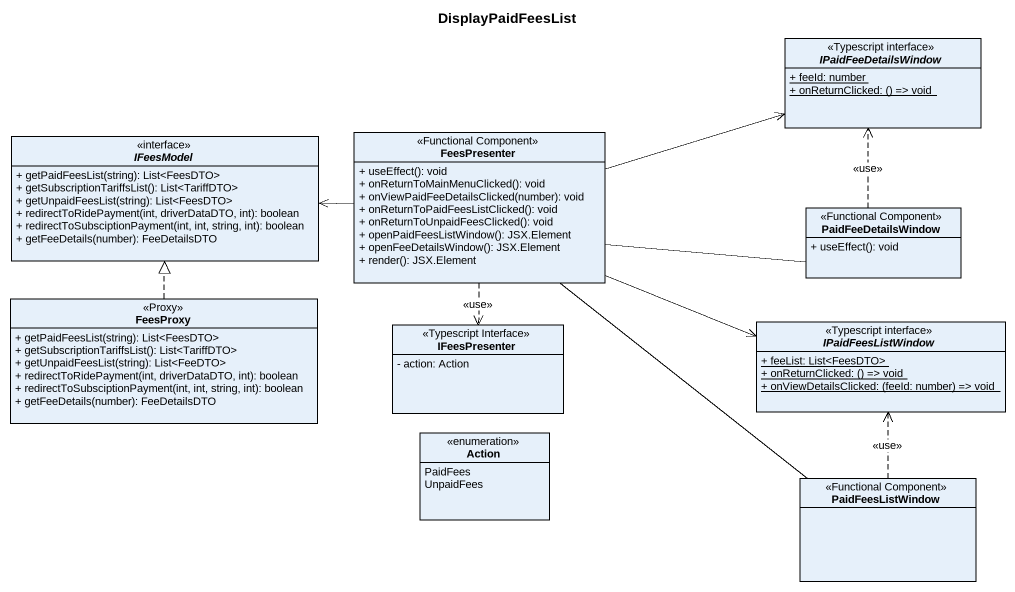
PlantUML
@startuml
title DisplayPaidFeesList
hide circle
hide empty members
skinparam classAttributeIconSize 0
interface IPaidFeeDetailsWindow <<Typescript interface>> {
  {static} + feeId: number
  {static} {field} + onReturnClicked: () => void
}
interface IFeesModel {
  + getPaidFeesList(string): List<FeesDTO>
  + getSubscriptionTariffsList(): List<TariffDTO>
  + getUnpaidFeesList(string): List<FeesDTO>
  + redirectToRidePayment(int, driverDataDTO, int): boolean
  + redirectToSubsciptionPayment(int, int, string, int): boolean
  + getFeeDetails(number): FeeDetailsDTO
}
class FeesPresenter <<Functional Component>> {
  + useEffect(): void
  + onReturnToMainMenuClicked(): void
  + onViewPaidFeeDetailsClicked(number): void
  + onReturnToPaidFeesListClicked(): void
  + onReturnToUnpaidFeesClicked(): void
  + openPaidFeesListWindow(): JSX.Element
  + openFeeDetailsWindow(): JSX.Element
  + render(): JSX.Element
}
class PaidFeeDetailsWindow <<Functional Component>> {
  + useEffect(): void
}
class FeesProxy <<Proxy>> {
  + getPaidFeesList(string): List<FeesDTO>
  + getSubscriptionTariffsList(): List<TariffDTO>
  + getUnpaidFeesList(string): List<FeeDTO>
  + redirectToRidePayment(int, driverDataDTO, int): boolean
  + redirectToSubsciptionPayment(int, int, string, int): boolean
  + getFeeDetails(number): FeeDetailsDTO
}
class IFeesPresenter <<Typescript Interface>> {
  - action: Action
}
interface IPaidFeesListWindow <<Typescript interface>> {
  {static} + feeList: List<FeesDTO>
  {static} {field} + onReturnClicked: () => void
  {static} {field} + onViewDetailsClicked: (feeId: number) => void
}
enum "Action" as Action_ {
  PaidFees
  UnpaidFees
}
class PaidFeesListWindow <<Functional Component>>
FeesPresenter -right-> IPaidFeeDetailsWindow
FeesPresenter -left-> IFeesModel
FeesPresenter -right- PaidFeeDetailsWindow
FeesPresenter ..> IFeesPresenter : <<use>>
FeesPresenter -right-> IPaidFeesListWindow
FeesPresenter -- PaidFeesListWindow
PaidFeeDetailsWindow .up.> IPaidFeeDetailsWindow : <<use>>
FeesProxy .up.|> IFeesModel
PaidFeesListWindow .up.> IPaidFeesListWindow : <<use>>
@enduml
